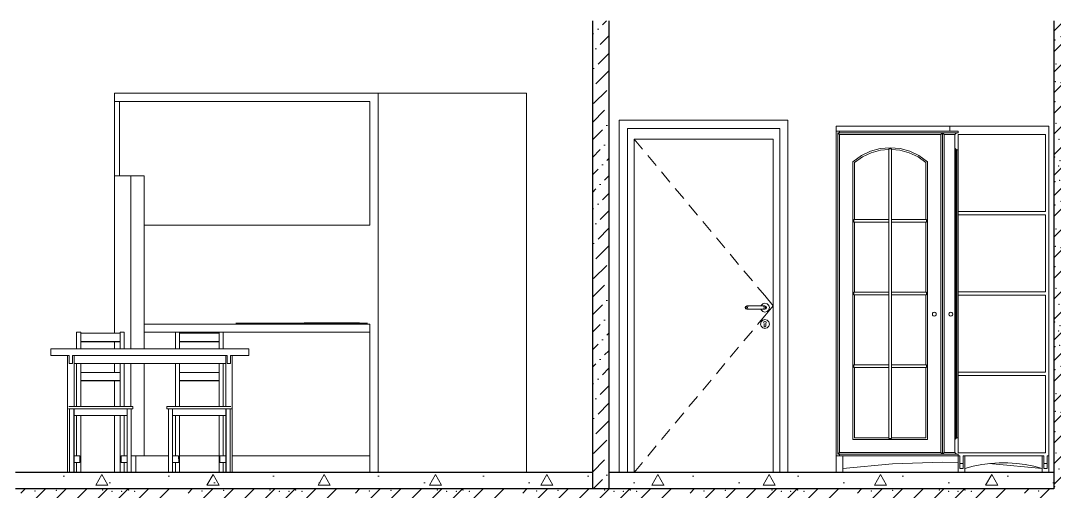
# Model space of a CAD drawing. Header units: millimetres. Extents: x 18162 to 7085488, y 72188 to 247925.
# Drawn here: x 4244244 to 4250516, y 107638 to 110493 of the extents above; entities that cross this region are included whole.
import ezdxf

# ---------------------------------------------------------------- set-up
doc = ezdxf.new("R2010")
doc.units = ezdxf.units.MM
doc.header["$MEASUREMENT"] = 0
doc.linetypes.add('Wipeout_Contour', pattern=[1000, 0, -1000])
for name, color, linetype in [('Archicad Doors', 7, 'Continuous'), ('Interior - Equipment', 7, 'Continuous'), ('Interior - Furniture', 7, 'Continuous'), ('Structural - Bearing', 7, 'Continuous')]:
    doc.layers.add(name, color=color, linetype=linetype)
pattern_1 = [(0, (4294986.6, 104752.7), (0, 1169.134), [73.125, -601.875]), (0, (4295324.1, 105337.3), (0, 1169.134), [73.125, -601.875]), (60, (4294986.6, 104752.7), (-1012.5, 584.567), [73.125, -601.875]), (60, (4295661.6, 104752.7), (-1012.5, 584.567), [73.125, -601.875]), (120, (4295059.7, 104752.7), (1012.5, 584.567), [73.125, -601.875]), (120, (4295734.7, 104752.7), (1012.5, 584.567), [73.125, -601.875]), (0, (4294986.58, 104865.2), (0, 225), [0, -225, 0, -337.5]), (45, (4295099.08, 104865.2), (-159.099, 159.099), [0, -168.75, 0, -281.25])]

# ---------------------------------------------------------------- blocks, each defined once
blk = doc.blocks.new('*X1359', base_point=(4294986.6, 104752.7))
at = {"layer": 'Structural - Bearing', "color": 7, "linetype": 'Continuous', "lineweight": 9}
for p, q in [((4250513.1, 110304.7), (4250701.1, 110492.7)), ((4250513.1, 110429.7), (4250576.1, 110492.7)), ((4250586.2, 110419.5), (4250571.3, 110393.4)), ((4250571.3, 110393.4), (4250601.3, 110393.5)), ((4250601.3, 110393.5), (4250586.2, 110419.5)), ((4250513.1, 110179.7), (4250713.1, 110379.7)), ((4250513.1, 110054.7), (4250713.1, 110254.7)), ((4250696, 110226.8), (4250711.2, 110252.8)), ((4250713.1, 110226.8), (4250696, 110226.8)), ((4250711.2, 110252.8), (4250713.1, 110249.4)), ((4250513.1, 109929.7), (4250713.1, 110129.7)), ((4250586.2, 110086.1), (4250571.3, 110060.1)), ((4250601.3, 110060.1), (4250586.2, 110086.1)), ((4250571.3, 110060.1), (4250601.3, 110060.1)), ((4250513.1, 109804.7), (4250713.1, 110004.7)), ((4250696, 109893.5), (4250711.2, 109919.5)), ((4250713.1, 109893.4), (4250696, 109893.5)), ((4250711.2, 109919.5), (4250713.1, 109916.1)), ((4250586.2, 109752.8), (4250713.1, 109879.7)), ((4250513.1, 109554.7), (4250711.2, 109752.8)), ((4250513.1, 109679.7), (4250586.2, 109752.8)), ((4250586.2, 109752.8), (4250571.3, 109726.7)), ((4250571.3, 109726.7), (4250601.3, 109726.8)), ((4250601.3, 109726.8), (4250586.2, 109752.8)), ((4250711.2, 109752.8), (4250713.1, 109754.7)), ((4250513.1, 109429.7), (4250713.1, 109629.7)), ((4250696, 109560.1), (4250711.2, 109586.1)), ((4250711.2, 109586.1), (4250713.1, 109582.8)), ((4250713.1, 109560.1), (4250696, 109560.1)), ((4250513.1, 109304.7), (4250713.1, 109504.7)), ((4250586.2, 109419.5), (4250571.3, 109393.4)), ((4250571.3, 109393.4), (4250601.3, 109393.4)), ((4250601.3, 109393.4), (4250586.2, 109419.5)), ((4250513.1, 109179.7), (4250713.1, 109379.7)), ((4250513.1, 109054.7), (4250713.1, 109254.7)), ((4250696, 109226.8), (4250711.2, 109252.8)), ((4250713.1, 109226.8), (4250696, 109226.8)), ((4250711.2, 109252.8), (4250713.1, 109249.4)), ((4250513.1, 108929.7), (4250713.1, 109129.7)), ((4250586.2, 109086.1), (4250571.3, 109060.1)), ((4250601.3, 109060.1), (4250586.2, 109086.1)), ((4250571.3, 109060.1), (4250601.3, 109060.1)), ((4250513.1, 108804.7), (4250713.1, 109004.7)), ((4250696, 108893.5), (4250711.2, 108919.5)), ((4250713.1, 108893.4), (4250696, 108893.5)), ((4250711.2, 108919.5), (4250713.1, 108916.1)), ((4250586.2, 108752.8), (4250713.1, 108879.7)), ((4250513.1, 108554.7), (4250711.2, 108752.8)), ((4250513.1, 108679.7), (4250586.2, 108752.8)), ((4250586.2, 108752.8), (4250571.3, 108726.7)), ((4250571.3, 108726.7), (4250601.3, 108726.8)), ((4250601.3, 108726.8), (4250586.2, 108752.8)), ((4250711.2, 108752.8), (4250713.1, 108754.7)), ((4250513.1, 108429.7), (4250713.1, 108629.7)), ((4250696, 108560.1), (4250711.2, 108586.1)), ((4250711.2, 108586.1), (4250713.1, 108582.7)), ((4250713.1, 108560.1), (4250696, 108560.1)), ((4250513.1, 108304.7), (4250713.1, 108504.7)), ((4250586.2, 108419.4), (4250571.3, 108393.4)), ((4250571.3, 108393.4), (4250601.3, 108393.4)), ((4250601.3, 108393.4), (4250586.2, 108419.4)), ((4250513.1, 108179.7), (4250713.1, 108379.7)), ((4250513.1, 108054.7), (4250713.1, 108254.7)), ((4250696, 108226.8), (4250711.2, 108252.8)), ((4250713.1, 108226.7), (4250696, 108226.8)), ((4250711.2, 108252.8), (4250713.1, 108249.4)), ((4250513.1, 107929.7), (4250713.1, 108129.7)), ((4250586.2, 108086.1), (4250571.3, 108060.1)), ((4250601.3, 108060.1), (4250586.2, 108086.1)), ((4250571.3, 108060.1), (4250601.3, 108060.1)), ((4250513.1, 107804.7), (4250713.1, 108004.7)), ((4250696, 107893.4), (4250711.2, 107919.4)), ((4250713.1, 107893.4), (4250696, 107893.4)), ((4250711.2, 107919.4), (4250713.1, 107916.1)), ((4250586.2, 107752.8), (4250713.1, 107879.7)), ((4250513.1, 107679.7), (4250586.2, 107752.7)), ((4250586.2, 107752.8), (4250571.3, 107726.7)), ((4250571.3, 107726.7), (4250601.3, 107726.8)), ((4250601.3, 107726.8), (4250586.2, 107752.8)), ((4250611.1, 107652.7), (4250711.2, 107752.7)), ((4250711.2, 107752.8), (4250713.1, 107754.7))]:
    blk.add_line(p, q, dxfattribs=at)
for p in [(4250586.6, 110490.2), (4250659.8, 110486.6), (4250690.9, 110483.1), (4250556.1, 110396.6), (4250570.1, 110443.1), (4250608.9, 110426.2), (4250666.4, 110398.8), (4250675.4, 110399.6), (4250520.9, 110375.6), (4250579.6, 110334.7), (4250595.7, 110368), (4250621.9, 110360.5), (4250665.5, 110372.1), (4250695.1, 110329.6), (4250582.7, 110272.9), (4250618.4, 110324), (4250665.6, 110288.6), (4250525.5, 110230.2), (4250581.8, 110213.7), (4250638.1, 110232.7), (4250686.1, 110260.1), (4250701.6, 110216.3), (4250560.4, 110165.2), (4250629.1, 110201.8), (4250665.6, 110180.2), (4250702.1, 110184.5), (4250522.6, 110123.6), (4250557.5, 110116.4), (4250603.4, 110096.5), (4250618.1, 110086), (4250658.1, 110126.6), (4250689.3, 110106), (4250581.3, 110068), (4250669.3, 110044.1), (4250694.6, 110040.7), (4250520.7, 110001), (4250562.6, 109954.6), (4250647.4, 109996.7), (4250575, 109939.1), (4250585.8, 109948.4), (4250612.1, 109911.3), (4250655.3, 109925.2), (4250698.9, 109927), (4250526.1, 109870.1), (4250646.1, 109846.4), (4250669.4, 109858.5), (4250544.1, 109773), (4250587.3, 109818.6), (4250631.6, 109767.8), (4250695.5, 109804.7), (4250514.9, 109714.6), (4250581.8, 109714.6), (4250641.1, 109714.6), (4250517.8, 109688.6), (4250518.3, 109666), (4250550.9, 109643.8), (4250572, 109677.7), (4250595.7, 109662.8), (4250640.6, 109666), (4250674.6, 109694), (4250686.1, 109659.3), (4250543.3, 109610.9), (4250608.9, 109607.1), (4250621.9, 109593.6), (4250661.7, 109633.5), (4250702.9, 109587.2), (4250704.8, 109603.6), (4250519.6, 109516), (4250548.4, 109524.1), (4250566.4, 109569.1), (4250595.1, 109520.1), (4250632.9, 109521.1), (4250663, 109526.6), (4250690.9, 109557.2), (4250709.3, 109525.3), (4250585.8, 109501.6), (4250586.6, 109490.2), (4250659.8, 109486.6), (4250690.9, 109483.1), (4250556.1, 109396.6), (4250570.1, 109443.1), (4250608.9, 109426.2), (4250666.4, 109398.8), (4250675.4, 109399.6), (4250520.9, 109375.6), (4250579.6, 109334.7), (4250595.7, 109368), (4250621.9, 109360.5), (4250665.5, 109372.1), (4250695.1, 109329.6), (4250582.7, 109272.9), (4250618.4, 109324), (4250665.6, 109288.6), (4250525.5, 109230.2), (4250581.8, 109213.7), (4250629.1, 109201.8), (4250638.1, 109232.7), (4250686.1, 109260.1), (4250701.6, 109216.3), (4250560.4, 109165.2), (4250665.6, 109180.2), (4250702.1, 109184.5), (4250522.6, 109123.6), (4250557.5, 109116.4), (4250603.4, 109096.5), (4250618.1, 109086), (4250658.1, 109126.6), (4250689.3, 109106), (4250581.3, 109068), (4250669.3, 109044.1), (4250694.6, 109040.7), (4250520.7, 109001), (4250562.6, 108954.6), (4250647.4, 108996.7), (4250575, 108939.1), (4250585.8, 108948.4), (4250612.1, 108911.3), (4250655.3, 108925.2), (4250698.9, 108927), (4250526.1, 108870.1), (4250646.1, 108846.4), (4250669.4, 108858.5), (4250544.1, 108772.9), (4250587.3, 108818.6), (4250631.6, 108767.8), (4250695.5, 108804.7), (4250514.9, 108714.6), (4250581.8, 108714.6), (4250641.1, 108714.6), (4250517.8, 108688.6), (4250518.3, 108666), (4250550.9, 108643.8), (4250572, 108677.7), (4250595.7, 108662.8), (4250640.6, 108666), (4250674.6, 108694), (4250686.1, 108659.3), (4250543.3, 108610.9), (4250608.9, 108607.1), (4250621.9, 108593.6), (4250661.7, 108633.5), (4250702.9, 108587.1), (4250704.8, 108603.6), (4250519.6, 108516), (4250548.4, 108524), (4250566.4, 108569.1), (4250595.1, 108520.1), (4250632.9, 108521.1), (4250663, 108526.6), (4250690.9, 108557.2), (4250709.3, 108525.3), (4250585.8, 108501.6), (4250586.6, 108490.2), (4250659.8, 108486.6), (4250690.9, 108483), (4250556.1, 108396.5), (4250570.1, 108443.1), (4250608.9, 108426.2), (4250666.4, 108398.8), (4250675.4, 108399.6), (4250520.9, 108375.6), (4250579.6, 108334.7), (4250595.7, 108368), (4250618.4, 108324), (4250621.9, 108360.5), (4250665.5, 108372.1), (4250695.1, 108329.5), (4250582.7, 108272.9), (4250665.6, 108288.6), (4250686.1, 108260), (4250525.5, 108230.2), (4250581.8, 108213.7), (4250629.1, 108201.8), (4250638.1, 108232.7), (4250701.6, 108216.3), (4250560.4, 108165.2), (4250665.6, 108180.2), (4250702.1, 108184.5), (4250522.6, 108123.5), (4250557.5, 108116.4), (4250603.4, 108096.5), (4250618.1, 108086), (4250658.1, 108126.5), (4250689.3, 108106), (4250581.3, 108067.9), (4250669.3, 108044.1), (4250694.6, 108040.7), (4250520.7, 108001), (4250562.6, 107954.5), (4250585.8, 107948.4), (4250647.4, 107996.7), (4250575, 107939.1), (4250612.1, 107911.3), (4250655.3, 107925.2), (4250698.9, 107926.9), (4250526.1, 107870.1), (4250646.1, 107846.4), (4250669.4, 107858.5), (4250544.1, 107772.9), (4250587.3, 107818.6), (4250631.6, 107767.8), (4250695.5, 107804.6), (4250514.9, 107714.6), (4250581.8, 107714.6), (4250641.1, 107714.6), (4250517.8, 107688.5), (4250518.3, 107666), (4250572, 107677.7), (4250595.7, 107662.8), (4250640.6, 107666), (4250674.6, 107694), (4250686.1, 107659.2)]:
    blk.add_point(p, dxfattribs=at)
blk = doc.blocks.new('*X1361', base_point=(4294986.6, 104752.7))
at = {"layer": 'Structural - Bearing', "color": 7, "linetype": 'Continuous', "lineweight": 9}
for p, q in [((4244245.4, 107627.7), (4244270.4, 107652.7)), ((4244245.4, 107502.7), (4244395.4, 107652.7)), ((4244360.4, 107492.7), (4244520.4, 107652.7)), ((4244485.4, 107492.7), (4244645.4, 107652.7)), ((4244610.4, 107492.7), (4244770.4, 107652.7)), ((4244735.4, 107492.7), (4244895.4, 107652.7)), ((4244860.4, 107492.7), (4245020.4, 107652.7)), ((4244985.4, 107492.7), (4245145.4, 107652.7)), ((4245260.5, 107627.7), (4245285.5, 107652.7)), ((4245260.5, 107502.7), (4245410.5, 107652.7)), ((4245375.5, 107492.7), (4245535.5, 107652.7)), ((4245500.5, 107492.7), (4245660.5, 107652.7)), ((4245625.5, 107492.7), (4245785.5, 107652.7)), ((4245750.5, 107492.7), (4245910.5, 107652.7)), ((4245875.5, 107492.7), (4246035.5, 107652.7)), ((4246000.5, 107492.7), (4246160.5, 107652.7)), ((4246275.7, 107627.7), (4246300.6, 107652.7)), ((4246275.7, 107502.7), (4246425.6, 107652.7)), ((4246390.6, 107492.7), (4246550.6, 107652.7)), ((4246515.6, 107492.7), (4246675.6, 107652.7)), ((4246640.6, 107492.7), (4246800.6, 107652.7)), ((4246765.6, 107492.7), (4246925.6, 107652.7)), ((4246890.6, 107492.7), (4247050.6, 107652.7)), ((4247015.6, 107492.7), (4247175.6, 107652.7)), ((4247290.8, 107627.7), (4247315.8, 107652.7)), ((4247290.8, 107502.7), (4247440.8, 107652.7)), ((4247405.8, 107492.7), (4247565.8, 107652.7)), ((4247530.8, 107492.7), (4247690.8, 107652.7)), ((4247655.8, 107492.7), (4247815.8, 107652.7)), ((4247780.8, 107492.7), (4247940.8, 107652.7)), ((4247905.8, 107492.7), (4248065.8, 107652.7)), ((4248030.8, 107492.7), (4248190.8, 107652.7)), ((4248305.9, 107627.7), (4248330.9, 107652.7)), ((4248305.9, 107502.7), (4248455.9, 107652.7)), ((4248420.9, 107492.7), (4248580.9, 107652.7)), ((4248545.9, 107492.7), (4248705.9, 107652.7)), ((4248670.9, 107492.7), (4248830.9, 107652.7)), ((4248795.9, 107492.7), (4248955.9, 107652.7)), ((4248920.9, 107492.7), (4249080.9, 107652.7)), ((4249045.9, 107492.7), (4249205.9, 107652.7)), ((4249321, 107627.7), (4249346, 107652.7)), ((4249321, 107502.7), (4249471, 107652.7)), ((4249436, 107492.7), (4249596, 107652.7)), ((4249561, 107492.7), (4249721, 107652.7)), ((4249686, 107492.7), (4249846, 107652.7)), ((4249811, 107492.7), (4249971, 107652.7)), ((4249936, 107492.7), (4250096, 107652.7)), ((4250061, 107492.7), (4250221, 107652.7)), ((4250336.2, 107627.7), (4250361.1, 107652.7)), ((4250336.2, 107502.7), (4250486.1, 107652.7))]:
    blk.add_line(p, q, dxfattribs=at)
for p in [(4244330.1, 107639.9), (4244460.2, 107643.8), (4244742.1, 107646.8), (4244798.9, 107638.6), (4244856.7, 107639.1), (4244898.4, 107646.8), (4244936.6, 107638.6), (4245345.2, 107639.9), (4245475.3, 107643.8), (4245757.2, 107646.8), (4245814, 107638.6), (4245871.8, 107639.1), (4245913.5, 107646.8), (4245951.8, 107638.6), (4246360.4, 107639.9), (4246490.4, 107643.8), (4246772.3, 107646.8), (4246829.1, 107638.6), (4246886.9, 107639.1), (4246928.6, 107646.8), (4246966.9, 107638.6), (4247375.5, 107639.9), (4247505.6, 107643.8), (4247787.5, 107646.8), (4247844.2, 107638.6), (4247902, 107639.1), (4247943.8, 107646.8), (4247982, 107638.6), (4248390.6, 107639.9), (4248520.7, 107643.8), (4248802.6, 107646.8), (4248859.4, 107638.6), (4248917.2, 107639.1), (4248958.9, 107646.8), (4248997.2, 107638.6), (4249405.7, 107639.9), (4249535.8, 107643.8), (4249817.7, 107646.8), (4249874.5, 107638.6), (4249932.3, 107639.1), (4249974, 107646.8), (4250012.3, 107638.6), (4250420.9, 107639.9)]:
    blk.add_point(p, dxfattribs=at)

msp = doc.modelspace()

# ---------------------------------------------------------------- hatches: boundary and pattern name
at = {"layer": 'Structural - Bearing', "linetype": 'Continuous', "lineweight": 9}
h = msp.add_hatch(dxfattribs=at)
h.set_pattern_fill('Dot___Dashed_0003', style=0, pattern_type=2)
h.set_pattern_definition([(45, (4294986.58, 104752.7), (-106.066, 106.066), [112.5, -37.5, 0, -37.5]), (45, (4294999.84, 104872.03), (-106.066, 106.066), [112.5, -37.5, 0, -37.5])])
h.paths.add_polyline_path([(4247713.1, 110492.7), (4247713.1, 107652.7), (4247813.1, 107652.7), (4247813.1, 110492.7)])
h = msp.add_hatch(dxfattribs=at)
h.set_pattern_fill('Lightweight_Concrete_0003', style=0, pattern_type=2)
h.set_pattern_definition(pattern_1)
h.paths.add_polyline_path([(4244213.1, 107652.7), (4247713.1, 107652.7), (4247713.1, 107752.7), (4244213.1, 107752.7)])
h = msp.add_hatch(dxfattribs=at)
h.set_pattern_fill('Lightweight_Concrete_0003', style=0, pattern_type=2)
h.set_pattern_definition(pattern_1)
h.paths.add_polyline_path([(4247813.1, 107652.7), (4250513.1, 107652.7), (4250513.1, 107752.7), (4247813.1, 107752.7)])

# ---------------------------------------------------------------- linework, layer by layer
at = {"layer": 'Archicad Doors', "color": 7, "linetype": 'Continuous', "lineweight": 9}
for p, q in [((4244813.1, 108597), (4244813.1, 110052.7)), ((4244813.1, 110052.7), (4247313.1, 110052.7)), ((4247313.1, 110052.7), (4247313.1, 107752.7)), ((4247876.1, 107752.7), (4247876.1, 109889.7)), ((4247876.1, 109889.7), (4248900.1, 109889.7)), ((4247926.1, 109839.7), (4247926.1, 107752.7)), ((4248850.1, 109839.7), (4247926.1, 109839.7)), ((4248850.1, 107752.7), (4248850.1, 109839.7)), ((4248900.1, 109889.7), (4248900.1, 107752.7)), ((4247966.1, 109774.7), (4248017.4, 109713.3)), ((4248810.1, 109774.7), (4247966.1, 109774.7)), ((4247966.1, 109774.7), (4247966.1, 107752.7)), ((4248810.1, 107752.7), (4248810.1, 109774.7)), ((4248049.4, 109674.9), (4248100.7, 109613.5)), ((4248132.7, 109575.1), (4248184, 109513.7)), ((4248216, 109475.3), (4248267.3, 109413.9)), ((4248299.3, 109375.5), (4248350.6, 109314.1)), ((4248382.7, 109275.7), (4248433.9, 109214.3)), ((4248466, 109175.9), (4248517.2, 109114.5)), ((4248549.3, 109076.1), (4248600.5, 109014.7)), ((4248632.6, 108976.3), (4248683.9, 108914.9)), ((4248715.9, 108876.5), (4248758.8, 108825.1)), ((4248758.8, 108825.1), (4248810.1, 108763.7)), ((4248650.1, 108762.7), (4248643, 108759.8)), ((4248651.2, 108762.7), (4248650.1, 108762.7)), ((4248654.5, 108762.7), (4248651.2, 108762.7)), ((4248659.4, 108762.7), (4248654.5, 108762.7)), ((4248665.1, 108762.7), (4248659.4, 108762.7)), ((4248745.1, 108762.7), (4248665.1, 108762.7)), ((4248735.8, 108762.7), (4248736.7, 108766.2)), ((4248736.7, 108766.2), (4248746.6, 108776.1)), ((4248750.8, 108762.7), (4248745.1, 108762.7)), ((4248746.6, 108776.1), (4248760.1, 108779.7)), ((4248755.7, 108762.7), (4248750.8, 108762.7)), ((4248759, 108762.7), (4248755.7, 108762.7)), ((4248758.8, 108702.3), (4248810.1, 108763.7)), ((4248760.1, 108762.7), (4248759, 108762.7)), ((4248760.1, 108779.7), (4248773.6, 108776.1)), ((4248760.1, 108762.7), (4248767.2, 108759.8)), ((4248773.6, 108776.1), (4248783.5, 108766.2)), ((4248783.5, 108766.2), (4248787.1, 108752.7)), ((4248643, 108759.8), (4248640.1, 108752.7)), ((4248640.1, 108752.7), (4248643, 108745.6)), ((4248644.6, 108759.8), (4248641.8, 108752.7)), ((4248641.8, 108752.7), (4248644.6, 108745.6)), ((4248643, 108745.6), (4248650.1, 108742.7)), ((4248649.4, 108759.8), (4248647.3, 108752.7)), ((4248647.3, 108752.7), (4248649.4, 108745.6)), ((4248651.2, 108742.7), (4248650.1, 108742.7)), ((4248654.5, 108742.7), (4248651.2, 108742.7)), ((4248659.4, 108742.7), (4248654.5, 108742.7)), ((4248656.6, 108759.8), (4248655.5, 108752.7)), ((4248655.5, 108752.7), (4248656.6, 108745.6)), ((4248665.1, 108742.7), (4248659.4, 108742.7)), ((4248745.1, 108742.7), (4248665.1, 108742.7)), ((4248715.9, 108650.9), (4248758.8, 108702.3)), ((4248736.7, 108739.2), (4248735.8, 108742.7)), ((4248746.6, 108729.3), (4248736.7, 108739.2)), ((4248750.8, 108742.7), (4248745.1, 108742.7)), ((4248760.1, 108725.7), (4248746.6, 108729.3)), ((4248755.7, 108742.7), (4248750.8, 108742.7)), ((4248753.6, 108759.8), (4248754.7, 108752.7)), ((4248754.7, 108752.7), (4248753.6, 108745.6)), ((4248759, 108742.7), (4248755.7, 108742.7)), ((4248760.1, 108742.7), (4248759, 108742.7)), ((4248767.2, 108745.6), (4248760.1, 108742.7)), ((4248773.6, 108729.3), (4248760.1, 108725.7)), ((4248760.8, 108759.8), (4248762.9, 108752.7)), ((4248762.9, 108752.7), (4248760.8, 108745.6)), ((4248765.6, 108759.8), (4248768.4, 108752.7)), ((4248768.4, 108752.7), (4248765.6, 108745.6)), ((4248767.2, 108759.8), (4248770.1, 108752.7)), ((4248770.1, 108752.7), (4248767.2, 108745.6)), ((4248783.5, 108739.2), (4248773.6, 108729.3)), ((4248787.1, 108752.7), (4248783.5, 108739.2)), ((4248733.1, 108652.7), (4248736.7, 108666.2)), ((4248736.7, 108639.2), (4248733.1, 108652.7)), ((4248736.7, 108666.2), (4248746.6, 108676.1)), ((4248746.6, 108629.3), (4248736.7, 108639.2)), ((4248746.6, 108676.1), (4248760.1, 108679.7)), ((4248752.6, 108662.4), (4248753.4, 108664.3)), ((4248753.4, 108664.3), (4248754.7, 108667.8)), ((4248754.7, 108667.8), (4248760.1, 108670.1)), ((4248755.1, 108655.6), (4248755.1, 108657.1)), ((4248755.1, 108655.6), (4248755.1, 108652.7)), ((4248755.1, 108652.7), (4248755.1, 108649.8)), ((4248755.1, 108649.8), (4248755.1, 108644)), ((4248755.1, 108644), (4248755.1, 108640.2)), ((4248756.6, 108636.7), (4248755.1, 108640.2)), ((4248760.1, 108635.2), (4248756.6, 108636.7)), ((4248760.1, 108679.7), (4248773.6, 108676.1)), ((4248760.1, 108670.1), (4248765.5, 108667.8)), ((4248763.6, 108636.7), (4248760.1, 108635.2)), ((4248765.1, 108640.2), (4248763.6, 108636.7)), ((4248767.6, 108662.4), (4248765.1, 108657.1)), ((4248765.1, 108657.1), (4248765.1, 108655.6)), ((4248765.1, 108655.6), (4248765.1, 108652.7)), ((4248765.1, 108652.7), (4248765.1, 108649.8)), ((4248765.1, 108649.8), (4248765.1, 108644)), ((4248765.1, 108644), (4248765.1, 108640.2)), ((4248765.5, 108667.8), (4248766.8, 108664.3)), ((4248766.8, 108664.3), (4248767.6, 108662.4)), ((4248773.6, 108676.1), (4248783.5, 108666.2)), ((4248783.5, 108639.2), (4248773.6, 108629.3)), ((4248783.5, 108666.2), (4248787.1, 108652.7)), ((4248787.1, 108652.7), (4248783.5, 108639.2)), ((4248632.6, 108551.1), (4248683.9, 108612.5)), ((4248760.1, 108625.7), (4248746.6, 108629.3)), ((4248773.6, 108629.3), (4248760.1, 108625.7)), ((4244813.1, 108502.7), (4244813.1, 108545.4)), ((4248549.3, 108451.3), (4248600.5, 108512.7)), ((4244813.1, 108359.5), (4244813.1, 108412.7)), ((4248466, 108351.5), (4248517.2, 108412.9)), ((4244813.1, 108152.7), (4244813.1, 108307.9)), ((4248382.7, 108251.7), (4248433.9, 108313.1)), ((4248299.3, 108151.9), (4248350.6, 108213.3)), ((4244813.1, 107752.7), (4244813.1, 108097.7)), ((4248216, 108052.1), (4248267.3, 108113.5)), ((4248132.7, 107952.3), (4248184, 108013.7)), ((4248049.4, 107852.5), (4248100.7, 107913.9)), ((4247966.1, 107752.7), (4248017.4, 107814.1))]:
    msp.add_line(p, q, dxfattribs=at)
at = {"layer": 'Interior - Equipment', "color": 7, "linetype": 'Continuous', "lineweight": 13}
for p, q in [((4244813.1, 110002.7), (4244842.8, 110002.7)), ((4244842.8, 109552.7), (4244842.8, 110002.7)), ((4244842.8, 110002.7), (4246362.8, 110002.7)), ((4246362.8, 109252.7), (4246362.8, 110002.7)), ((4244813.1, 109552.7), (4244912.7, 109552.7)), ((4244912.7, 109552.7), (4244992.8, 109552.7)), ((4244912.7, 108502.7), (4244912.7, 109552.7)), ((4244912.8, 108502.7), (4244912.8, 109552.7)), ((4244992.8, 108502.7), (4244992.8, 109552.7)), ((4244992.8, 109252.7), (4246362.8, 109252.7)), ((4244992.8, 108652.7), (4246362.8, 108652.7)), ((4245549.6, 108657.7), (4245551.1, 108657.7)), ((4245551.1, 108657.7), (4245555.5, 108657.7)), ((4245555.5, 108657.7), (4245562, 108657.7)), ((4245562, 108657.7), (4245569.6, 108657.7)), ((4245569.6, 108657.7), (4246329.6, 108657.7)), ((4245964.6, 108659.7), (4246269.6, 108659.7)), ((4245964.6, 108657.7), (4245964.6, 108659.7)), ((4246269.6, 108657.7), (4246269.6, 108659.7)), ((4246269.6, 108659.7), (4246299.6, 108659.7)), ((4246299.6, 108657.7), (4246299.6, 108659.7)), ((4246329.6, 108657.7), (4246337.3, 108657.7)), ((4246337.3, 108657.7), (4246343.8, 108657.7)), ((4246343.8, 108657.7), (4246348.1, 108657.7)), ((4246348.1, 108657.7), (4246349.6, 108657.7)), ((4246362.8, 108602.7), (4246362.8, 108652.7)), ((4244992.8, 108602.7), (4245183.4, 108602.7)), ((4245208.4, 108602.7), (4245447.8, 108602.7)), ((4245472.8, 108602.7), (4246362.8, 108602.7)), ((4246362.8, 107852.7), (4246362.8, 108602.7)), ((4244912.7, 108152.7), (4244912.7, 108412.7)), ((4244912.8, 108152.7), (4244912.8, 108412.7)), ((4244992.8, 107852.7), (4244992.8, 108412.7)), ((4244915.1, 107852.7), (4244942.8, 107852.7)), ((4244942.8, 107752.7), (4244942.8, 107852.7)), ((4244942.8, 107852.7), (4244992.8, 107852.7)), ((4244992.8, 107852.7), (4245141.2, 107852.7)), ((4245208.4, 107852.7), (4245447.8, 107852.7)), ((4245528.1, 107852.7), (4246362.8, 107852.7)), ((4246362.8, 107752.7), (4246362.8, 107852.7))]:
    msp.add_line(p, q, dxfattribs=at)
at = {"layer": 'Interior - Furniture', "color": 7, "linetype": 'Continuous', "lineweight": 13}
for p, q in [((4249193.1, 109822.7), (4249193.1, 109852.7)), ((4249193.1, 107852.7), (4249193.1, 109822.7)), ((4249837.6, 109812.2), (4249203.6, 109812.2)), ((4249203.6, 109812.2), (4249203.6, 107863.2)), ((4249213.6, 109802.2), (4249203.6, 109812.2)), ((4249213.1, 109812.2), (4249213.1, 109822.7)), ((4249827.6, 109802.2), (4249213.6, 109802.2)), ((4249213.6, 109802.2), (4249213.6, 107873.2)), ((4249837.6, 109812.2), (4249827.6, 109802.2)), ((4249827.6, 107873.2), (4249827.6, 109802.2)), ((4249837.6, 107863.2), (4249837.6, 109812.2)), ((4249838.6, 109802.7), (4249837.6, 109802.7)), ((4249838.6, 109812.2), (4249838.6, 107863.2)), ((4249848.6, 109802.2), (4249838.6, 109812.2)), ((4249848.6, 109802.2), (4249848.6, 107873.2)), ((4249401.5, 109701), (4249460.1, 109716.9)), ((4249405, 109691.6), (4249461.9, 109707)), ((4249460.1, 109716.9), (4249520.6, 109722.2)), ((4249461.9, 109707), (4249512.6, 109711.5)), ((4249512.6, 109715.5), (4249520.6, 109716.2)), ((4249512.6, 109287), (4249512.6, 109715.5)), ((4249520.6, 109722.2), (4249581.1, 109716.9)), ((4249520.6, 109716.2), (4249528.6, 109715.5)), ((4249528.6, 109715.5), (4249528.6, 109287)), ((4249528.6, 109711.5), (4249579.3, 109707)), ((4249579.3, 109707), (4249636.2, 109691.6)), ((4249581.1, 109716.9), (4249639.7, 109701)), ((4249293.6, 109637.4), (4249346.6, 109675)), ((4249303.6, 109632.2), (4249351.6, 109666.4)), ((4249346.6, 109675), (4249401.5, 109701)), ((4249351.6, 109666.4), (4249405, 109691.6)), ((4249636.2, 109691.6), (4249689.5, 109666.4)), ((4249639.7, 109701), (4249694.6, 109675)), ((4249689.5, 109666.4), (4249737.6, 109632.2)), ((4249694.6, 109675), (4249747.6, 109637.4)), ((4249913.1, 109674.9), (4249913.1, 109637.3)), ((4249933.1, 109632.2), (4249933.1, 109666.3)), ((4249293.6, 107953.2), (4249293.6, 109637.4)), ((4249303.6, 109287), (4249303.6, 109632.2)), ((4249737.6, 109632.2), (4249737.6, 109287)), ((4249747.6, 109637.4), (4249747.6, 107953.2)), ((4249838.6, 109335.2), (4249837.6, 109335.2)), ((4249299.6, 109287), (4249512.6, 109287)), ((4249299.6, 109287), (4249299.6, 109271)), ((4249512.6, 109271), (4249299.6, 109271)), ((4249303.6, 108845.7), (4249303.6, 109271)), ((4249512.6, 109287), (4249512.6, 109271)), ((4249512.6, 108845.7), (4249512.6, 109271)), ((4249528.6, 109287), (4249741.6, 109287)), ((4249528.6, 109271), (4249528.6, 109287)), ((4249528.6, 109271), (4249528.6, 108845.7)), ((4249741.6, 109271), (4249528.6, 109271)), ((4249737.6, 109271), (4249737.6, 108845.7)), ((4249741.6, 109287), (4249741.6, 109271)), ((4249838.6, 109315.2), (4249837.6, 109315.2)), ((4249299.6, 108845.7), (4249512.6, 108845.7)), ((4249299.6, 108845.7), (4249299.6, 108829.7)), ((4249512.6, 108829.7), (4249299.6, 108829.7)), ((4249303.6, 108404.5), (4249303.6, 108829.7)), ((4249512.6, 108845.7), (4249512.6, 108829.7)), ((4249512.6, 108404.5), (4249512.6, 108829.7)), ((4249528.6, 108845.7), (4249741.6, 108845.7)), ((4249528.6, 108829.7), (4249528.6, 108845.7)), ((4249528.6, 108829.7), (4249528.6, 108404.5)), ((4249741.6, 108829.7), (4249528.6, 108829.7)), ((4249737.6, 108829.7), (4249737.6, 108404.5)), ((4249741.6, 108845.7), (4249741.6, 108829.7)), ((4249838.6, 108847.7), (4249837.6, 108847.7)), ((4249838.6, 108827.7), (4249837.6, 108827.7)), ((4249776.1, 108712.7), (4249777.7, 108718.7)), ((4249777.7, 108706.7), (4249776.1, 108712.7)), ((4249777.7, 108718.7), (4249782.1, 108723.1)), ((4249782.1, 108702.3), (4249777.7, 108706.7)), ((4249782.1, 108723.1), (4249788.1, 108724.7)), ((4249788.1, 108700.7), (4249782.1, 108702.3)), ((4249788.1, 108724.7), (4249794.1, 108723.1)), ((4249794.1, 108702.3), (4249788.1, 108700.7)), ((4249794.1, 108723.1), (4249798.5, 108718.7)), ((4249798.5, 108706.7), (4249794.1, 108702.3)), ((4249798.5, 108718.7), (4249800.1, 108712.7)), ((4249800.1, 108712.7), (4249798.5, 108706.7)), ((4249877.7, 108718.7), (4249876.1, 108712.7)), ((4249876.1, 108712.7), (4249877.7, 108706.7)), ((4249882.1, 108723.1), (4249877.7, 108718.7)), ((4249877.7, 108706.7), (4249882.1, 108702.3)), ((4249888.1, 108724.7), (4249882.1, 108723.1)), ((4249882.1, 108702.3), (4249888.1, 108700.7)), ((4249894.1, 108723.1), (4249888.1, 108724.7)), ((4249888.1, 108700.7), (4249894.1, 108702.3)), ((4249898.5, 108718.7), (4249894.1, 108723.1)), ((4249894.1, 108702.3), (4249898.5, 108706.7)), ((4249900.1, 108712.7), (4249898.5, 108718.7)), ((4249898.5, 108706.7), (4249900.1, 108712.7)), ((4244583.4, 108602.7), (4244608.4, 108602.7)), ((4244608.4, 108597), (4244847.8, 108597)), ((4244872.8, 108602.7), (4244847.8, 108602.7)), ((4245183.4, 108602.7), (4245208.4, 108602.7)), ((4245208.4, 108597), (4245447.8, 108597)), ((4245472.8, 108602.7), (4245447.8, 108602.7)), ((4244847.8, 108547.6), (4244608.4, 108547.6)), ((4244847.8, 108545.4), (4244608.4, 108545.4)), ((4245447.8, 108547.6), (4245208.4, 108547.6)), ((4245447.8, 108545.4), (4245208.4, 108545.4)), ((4244608.4, 108412.7), (4244608.4, 108152.7)), ((4244847.8, 108412.7), (4244847.8, 108152.7)), ((4244872.8, 108412.7), (4244872.8, 108152.7)), ((4245183.4, 108412.7), (4245183.4, 108152.7)), ((4245208.4, 108412.7), (4245208.4, 108152.7)), ((4245447.8, 108412.7), (4245447.8, 108152.7)), ((4249299.6, 108404.5), (4249512.6, 108404.5)), ((4249299.6, 108404.5), (4249299.6, 108388.5)), ((4249512.6, 108388.5), (4249299.6, 108388.5)), ((4249303.6, 107963.2), (4249303.6, 108388.5)), ((4249512.6, 108404.5), (4249512.6, 108388.5)), ((4249512.6, 107959.2), (4249512.6, 108388.5)), ((4249528.6, 108404.5), (4249741.6, 108404.5)), ((4249528.6, 108388.5), (4249528.6, 108404.5)), ((4249528.6, 108388.5), (4249528.6, 107959.2)), ((4249741.6, 108388.5), (4249528.6, 108388.5)), ((4249737.6, 108388.5), (4249737.6, 107963.2)), ((4249741.6, 108404.5), (4249741.6, 108388.5)), ((4244608.4, 108359.5), (4244847.8, 108359.5)), ((4245208.4, 108359.5), (4245447.8, 108359.5)), ((4249838.6, 108360.2), (4249837.6, 108360.2)), ((4249838.6, 108340.2), (4249837.6, 108340.2)), ((4244847.8, 108310), (4244608.4, 108310)), ((4244847.8, 108307.9), (4244608.4, 108307.9)), ((4245447.8, 108310), (4245208.4, 108310)), ((4245447.8, 108307.9), (4245208.4, 108307.9)), ((4244535.7, 108137.7), (4244533.5, 108137.7)), ((4244540, 108137.7), (4244535.7, 108137.7)), ((4244537.1, 108152.7), (4244538, 108152.7)), ((4244538, 108152.7), (4244541.6, 108152.7)), ((4244545.1, 108137.7), (4244540, 108137.7)), ((4244541.2, 107752.7), (4244541.2, 108137.7)), ((4244541.6, 108152.7), (4244545.9, 108152.7)), ((4244550.6, 108137.7), (4244545.1, 108137.7)), ((4244545.9, 108152.7), (4244550.9, 108152.7)), ((4244905.6, 108137.7), (4244550.6, 108137.7)), ((4244550.9, 108152.7), (4244905.4, 108152.7)), ((4244566.2, 107752.7), (4244566.2, 108137.7)), ((4244568.1, 107752.7), (4244568.1, 108137.7)), ((4244890.1, 107752.7), (4244890.1, 108137.7)), ((4244905.4, 108152.7), (4244910.3, 108152.7)), ((4244911.2, 108137.7), (4244905.6, 108137.7)), ((4244910.3, 108152.7), (4244914.7, 108152.7)), ((4244916.3, 108137.7), (4244911.2, 108137.7)), ((4244914.7, 108152.7), (4244918.3, 108152.7)), ((4244915.1, 107752.7), (4244915.1, 108137.7)), ((4244920.6, 108137.7), (4244916.3, 108137.7)), ((4244918.3, 108152.7), (4244920.9, 108152.7)), ((4244923.7, 108137.7), (4244920.6, 108137.7)), ((4244920.9, 108152.7), (4244922.3, 108152.7)), ((4244922.3, 108152.7), (4244922.5, 108152.7)), ((4244922.5, 108152.7), (4244922.8, 108152.7)), ((4244923.6, 108152.5), (4244922.8, 108152.7)), ((4244923.6, 108152.5), (4244924.3, 108152.1)), ((4244925.3, 108137.7), (4244923.7, 108137.7)), ((4244924.8, 108151.5), (4244924.3, 108152.1)), ((4244924.8, 108151.5), (4244925.2, 108150.9)), ((4244925.4, 108150.1), (4244925.2, 108150.9)), ((4244925.5, 108137.7), (4244925.3, 108137.7)), ((4244925.4, 108150.1), (4244925.5, 108149.7)), ((4244925.5, 108137.7), (4244925.5, 108149.7)), ((4245131, 108150.9), (4245130.8, 108150.1)), ((4245130.8, 108150.1), (4245130.8, 108149.7)), ((4245130.8, 108149.7), (4245130.8, 108137.7)), ((4245130.9, 108137.7), (4245130.8, 108137.7)), ((4245132.6, 108137.7), (4245130.9, 108137.7)), ((4245131.4, 108151.5), (4245131, 108150.9)), ((4245132, 108152.1), (4245131.4, 108151.5)), ((4245132.6, 108152.5), (4245132, 108152.1)), ((4245133.4, 108152.7), (4245132.6, 108152.5)), ((4245135.7, 108137.7), (4245132.6, 108137.7)), ((4245133.8, 108152.7), (4245133.4, 108152.7)), ((4245133.8, 108152.7), (4245133.9, 108152.7)), ((4245133.9, 108152.7), (4245135.3, 108152.7)), ((4245135.3, 108152.7), (4245138, 108152.7)), ((4245140, 108137.7), (4245135.7, 108137.7)), ((4245138, 108152.7), (4245141.6, 108152.7)), ((4245145.1, 108137.7), (4245140, 108137.7)), ((4245141.2, 107752.7), (4245141.2, 108137.7)), ((4245141.6, 108152.7), (4245145.9, 108152.7)), ((4245150.6, 108137.7), (4245145.1, 108137.7)), ((4245145.9, 108152.7), (4245150.9, 108152.7)), ((4245505.6, 108137.7), (4245150.6, 108137.7)), ((4245150.9, 108152.7), (4245505.4, 108152.7)), ((4245166.2, 107752.7), (4245166.2, 108137.7)), ((4245488.1, 107752.7), (4245488.1, 108137.7)), ((4245490.1, 107752.7), (4245490.1, 108137.7)), ((4245505.4, 108152.7), (4245510.3, 108152.7)), ((4245511.2, 108137.7), (4245505.6, 108137.7)), ((4245510.3, 108152.7), (4245514.7, 108152.7)), ((4245516.3, 108137.7), (4245511.2, 108137.7)), ((4245514.7, 108152.7), (4245518.3, 108152.7)), ((4245515.1, 107752.7), (4245515.1, 108137.7)), ((4245520.6, 108137.7), (4245516.3, 108137.7)), ((4245518.3, 108152.7), (4245519.1, 108152.7)), ((4245522.7, 108137.7), (4245520.6, 108137.7)), ((4244890.1, 108097.7), (4244568.1, 108097.7)), ((4244583.4, 108097.7), (4244583.4, 107852.7)), ((4244608.4, 108097.7), (4244608.4, 107752.7)), ((4244847.8, 108097.7), (4244847.8, 107752.7)), ((4244872.8, 108097.7), (4244872.8, 107852.7)), ((4245488.1, 108097.7), (4245166.2, 108097.7)), ((4245183.4, 108097.7), (4245183.4, 107852.7)), ((4245208.4, 108097.7), (4245208.4, 107752.7)), ((4245447.8, 108097.7), (4245447.8, 107752.7)), ((4245472.8, 108097.7), (4245472.8, 107852.7)), ((4249747.6, 107953.2), (4249293.6, 107953.2)), ((4249512.6, 107963.2), (4249303.6, 107963.2)), ((4249512.6, 107959.2), (4249528.6, 107959.2)), ((4249737.6, 107963.2), (4249528.6, 107963.2)), ((4244568.1, 107852.7), (4244602.8, 107852.7)), ((4244602.8, 107852.7), (4244603.4, 107812.7)), ((4244852.9, 107812.7), (4244853.4, 107852.7)), ((4244890.1, 107852.7), (4244853.4, 107852.7)), ((4245166.2, 107852.7), (4245202.8, 107852.7)), ((4245202.8, 107852.7), (4245203.4, 107812.7)), ((4245452.9, 107812.7), (4245453.4, 107852.7)), ((4245488.1, 107852.7), (4245453.4, 107852.7)), ((4249233.1, 107852.7), (4249193.1, 107852.7)), ((4249193.1, 107752.7), (4249193.1, 107852.7)), ((4249203.6, 107863.2), (4249213.6, 107873.2)), ((4249203.6, 107863.2), (4249837.6, 107863.2)), ((4249213.1, 107852.7), (4249213.1, 107863.2)), ((4249213.6, 107873.2), (4249827.6, 107873.2)), ((4249233.1, 107752.7), (4249233.1, 107852.7)), ((4249827.6, 107873.2), (4249837.6, 107863.2)), ((4249838.6, 107872.7), (4249837.6, 107872.7)), ((4249838.6, 107863.2), (4249848.6, 107873.2)), ((4244568.1, 107812.7), (4244603.4, 107812.7)), ((4244583.4, 107812.7), (4244583.4, 107752.7)), ((4244890.1, 107812.7), (4244852.9, 107812.7)), ((4244872.8, 107812.7), (4244872.8, 107752.7)), ((4245166.2, 107812.7), (4245203.4, 107812.7)), ((4245183.4, 107812.7), (4245183.4, 107752.7)), ((4245488.1, 107812.7), (4245452.9, 107812.7)), ((4245472.8, 107812.7), (4245472.8, 107752.7)), ((4249535, 107805.8), (4249233.1, 107777.7)), ((4249838.1, 107815.2), (4249535, 107805.8)), ((4250024.4, 107790.8), (4250076.3, 107800.6)), ((4250076.3, 107800.6), (4250128.8, 107807.2)), ((4250141.2, 107805.8), (4250122.4, 107806.4)), ((4250128.8, 107807.2), (4250181.6, 107810.5)), ((4250181.6, 107810.5), (4250234.5, 107810.5)), ((4250234.5, 107810.5), (4250287.4, 107807.2)), ((4250287.4, 107807.2), (4250339.8, 107800.6)), ((4250339.8, 107800.6), (4250391.8, 107790.8))]:
    msp.add_line(p, q, dxfattribs=at)
at = {"layer": 'Structural - Bearing', "color": 7, "linetype": 'Continuous', "lineweight": 25}
for p, q in [((4247713.1, 110492.7), (4247713.1, 107752.7)), ((4247813.1, 110492.7), (4247813.1, 107752.7)), ((4250513.1, 110492.7), (4250513.1, 107752.7)), ((4247713.1, 107752.7), (4244213.1, 107752.7)), ((4247713.1, 107752.7), (4247713.1, 107652.7)), ((4247813.1, 107752.7), (4247813.1, 107652.7)), ((4250513.1, 107752.7), (4247813.1, 107752.7)), ((4250513.1, 107752.7), (4250513.1, 107652.7))]:
    msp.add_line(p, q, dxfattribs=at)
at = {"layer": 'Structural - Bearing', "color": 7, "linetype": 'Continuous', "lineweight": 9}
msp.add_line((4246413.1, 107752.7), (4246413.1, 110052.7), dxfattribs=at)
at = {"layer": 'Structural - Bearing', "color": 7, "linetype": 'Continuous', "lineweight": 25, "flags": 128}
msp.add_lwpolyline([(4250513.1, 107652.7), (4247813.1, 107652.7), (4247713.1, 107652.7), (4244213.1, 107652.7)], dxfattribs=at)

# ---------------------------------------------------------------- block references
at = {"layer": 'Structural - Bearing', "lineweight": 0}
for name in ['*X1359', '*X1361']:
    msp.add_blockref(name, (4294986.6, 104752.7), dxfattribs=at)

# ---------------------------------------------------------------- wipeouts: each hides what was drawn before it
at = {"color": 254, "linetype": 'Wipeout_Contour', "lineweight": 0, "ltscale": 25508041.32862908}
msp.add_wipeout([(4249933.1, 109812.2), (4249923.1, 109812.2), (4249913.1, 109802.2), (4249913.1, 109718.9), (4249923.1, 109708.9), (4249933.1, 109708.9)], dxfattribs=at).dxf.layer = 'Interior - Furniture'
at = {"color": 254, "linetype": 'Wipeout_Contour', "lineweight": 0, "ltscale": 17005305.26177301}
msp.add_wipeout([(4249919.1, 109287), (4249919.1, 109271), (4249924.1, 109271), (4249924.1, 109287)], dxfattribs=at).dxf.layer = 'Interior - Furniture'
at = {"color": 254, "linetype": 'Wipeout_Contour', "lineweight": 0, "ltscale": 17005259.98455942}
msp.add_wipeout([(4249919.1, 108845.7), (4249919.1, 108829.7), (4249924.1, 108829.7), (4249924.1, 108845.7)], dxfattribs=at).dxf.layer = 'Interior - Furniture'
at = {"color": 254, "linetype": 'Wipeout_Contour', "lineweight": 0, "ltscale": 16983732.21909364}
msp.add_wipeout([(4244538.1, 108412.7), (4244558.1, 108412.7), (4244558.1, 108462.7), (4244538.1, 108462.7)], dxfattribs=at).dxf.layer = 'Interior - Furniture'
at = {"color": 254, "linetype": 'Wipeout_Contour', "lineweight": 0, "ltscale": 16987570.96685161}
msp.add_wipeout([(4245498.1, 108412.7), (4245518.1, 108412.7), (4245518.1, 108462.7), (4245498.1, 108462.7)], dxfattribs=at).dxf.layer = 'Interior - Furniture'
at = {"color": 254, "linetype": 'Wipeout_Contour', "lineweight": 0, "ltscale": 17005214.89041761}
msp.add_wipeout([(4249919.1, 108404.5), (4249919.1, 108388.5), (4249924.1, 108388.5), (4249924.1, 108404.5)], dxfattribs=at).dxf.layer = 'Interior - Furniture'
at = {"color": 254, "linetype": 'Wipeout_Contour', "lineweight": 0, "ltscale": 25507757.56972284}
msp.add_wipeout([(4249933.1, 107863.2), (4249933.1, 107963.2), (4249923.1, 107963.2), (4249913.1, 107953.2), (4249913.1, 107873.2), (4249923.1, 107863.2)], dxfattribs=at).dxf.layer = 'Interior - Furniture'
at = {"color": 254, "linetype": 'Wipeout_Contour', "lineweight": 0, "ltscale": 17007322.53387631}
msp.add_wipeout([(4250473.1, 107806.5), (4250473.1, 107852.7), (4250453.1, 107852.7), (4250453.1, 107806.5)], dxfattribs=at).dxf.layer = 'Interior - Furniture'

# ---------------------------------------------------------------- next in the draw order: linework, layer by layer
at = {"layer": 'Interior - Furniture', "color": 7, "linetype": 'Continuous', "lineweight": 13}
for p, q in [((4249913.1, 109718.9), (4249913.1, 109716.9)), ((4249913.1, 109718.9), (4249923.1, 109708.9)), ((4249913.1, 109716.9), (4249913.1, 109700.9)), ((4249933.1, 109708.9), (4249923.1, 109708.9)), ((4249933.1, 109707), (4249933.1, 109708.9)), ((4249933.1, 109691.5), (4249933.1, 109707)), ((4249913.1, 109700.9), (4249913.1, 109674.9)), ((4249933.1, 109666.3), (4249933.1, 109691.5)), ((4249924.1, 109271), (4249919.1, 109271)), ((4244558.1, 108412.7), (4244538.1, 108412.7)), ((4245488.1, 108412.7), (4244568.1, 108412.7)), ((4244583.4, 108412.7), (4244583.4, 108152.7)), ((4245472.8, 108412.7), (4245472.8, 108152.7)), ((4245518.1, 108412.7), (4245498.1, 108412.7)), ((4249924.1, 108404.5), (4249919.1, 108404.5)), ((4249923.1, 107963.2), (4249913.1, 107953.2)), ((4249933.1, 107963.2), (4249923.1, 107963.2)), ((4250443.1, 107777.7), (4250141.2, 107805.8)), ((4250391.8, 107790.8), (4250443.1, 107777.7)), ((4250453.1, 107805.8), (4250453.1, 107806.5)), ((4250473.1, 107806.5), (4250453.1, 107806.5)), ((4250453.1, 107777.7), (4250453.1, 107805.8)), ((4250473.1, 107777.7), (4250453.1, 107777.7)), ((4250473.1, 107805.8), (4250473.1, 107806.5)), ((4250473.1, 107777.7), (4250473.1, 107805.8))]:
    msp.add_line(p, q, dxfattribs=at)

# ---------------------------------------------------------------- next in the draw order: wipeouts: each hides what was drawn before it
at = {"color": 254, "linetype": 'Wipeout_Contour', "lineweight": 0, "ltscale": 17006408.50945473}
msp.add_wipeout([(4249883.1, 109822.7), (4250483.1, 109822.7), (4250483.1, 109852.7), (4249883.1, 109852.7)], dxfattribs=at).dxf.layer = 'Interior - Furniture'
at = {"color": 254, "linetype": 'Wipeout_Contour', "lineweight": 0, "ltscale": 17006415.65244918}
msp.add_wipeout([(4249933.1, 109315.2), (4250463.1, 109315.2), (4250463.1, 109335.2), (4249933.1, 109335.2)], dxfattribs=at).dxf.layer = 'Interior - Furniture'
at = {"color": 254, "linetype": 'Wipeout_Contour', "lineweight": 0, "ltscale": 17006365.62211797}
msp.add_wipeout([(4249933.1, 108827.7), (4250463.1, 108827.7), (4250463.1, 108847.7), (4249933.1, 108847.7)], dxfattribs=at).dxf.layer = 'Interior - Furniture'
at = {"color": 254, "linetype": 'Wipeout_Contour', "lineweight": 0, "ltscale": 16985656.19038802}
msp.add_wipeout([(4244428.1, 108502.7), (4244428.1, 108462.7), (4245628.1, 108462.7), (4245628.1, 108502.7)], dxfattribs=at).dxf.layer = 'Interior - Furniture'
at = {"color": 254, "linetype": 'Wipeout_Contour', "lineweight": 0, "ltscale": 17006315.81523298}
msp.add_wipeout([(4249933.1, 108340.2), (4250463.1, 108340.2), (4250463.1, 108360.2), (4249933.1, 108360.2)], dxfattribs=at).dxf.layer = 'Interior - Furniture'
at = {"color": 254, "linetype": 'Wipeout_Contour', "lineweight": 0, "ltscale": 17005283.19009162}
msp.add_wipeout([(4249963.1, 107806.5), (4249963.1, 107852.7), (4249943.1, 107852.7), (4249943.1, 107806.5)], dxfattribs=at).dxf.layer = 'Interior - Furniture'

# ---------------------------------------------------------------- next in the draw order: linework, layer by layer
at = {"layer": 'Interior - Furniture', "color": 7, "linetype": 'Continuous', "lineweight": 13}
for p, q in [((4249193.1, 109852.7), (4249883.1, 109852.7)), ((4249883.1, 109852.7), (4249883.1, 109822.7)), ((4249193.1, 109822.7), (4249883.1, 109822.7)), ((4249919.1, 109287), (4249919.1, 109712.9)), ((4249923.1, 107963.2), (4249923.1, 109708.9)), ((4249924.1, 109287), (4249924.1, 109708.9)), ((4249913.1, 109637.3), (4249913.1, 107953.2)), ((4249933.1, 109335.2), (4249933.1, 109632.2)), ((4249933.1, 109335.2), (4249933.1, 109315.2)), ((4249919.1, 109287), (4249919.1, 109271)), ((4249924.1, 109287), (4249919.1, 109287)), ((4249919.1, 108845.7), (4249919.1, 109271)), ((4249924.1, 109287), (4249924.1, 109271)), ((4249924.1, 108845.7), (4249924.1, 109271)), ((4249933.1, 108847.7), (4249933.1, 109315.2)), ((4249919.1, 108845.7), (4249919.1, 108829.7)), ((4249924.1, 108845.7), (4249919.1, 108845.7)), ((4249919.1, 108404.5), (4249919.1, 108829.7)), ((4249924.1, 108829.7), (4249919.1, 108829.7)), ((4249924.1, 108845.7), (4249924.1, 108829.7)), ((4249924.1, 108404.5), (4249924.1, 108829.7)), ((4249933.1, 108847.7), (4249933.1, 108827.7)), ((4249933.1, 108360.2), (4249933.1, 108827.7)), ((4244583.4, 108602.7), (4244583.4, 108502.7)), ((4244608.4, 108602.7), (4244608.4, 108502.7)), ((4244847.8, 108602.7), (4244847.8, 108502.7)), ((4244872.8, 108602.7), (4244872.8, 108502.7)), ((4245183.4, 108602.7), (4245183.4, 108502.7)), ((4245208.4, 108602.7), (4245208.4, 108502.7)), ((4245447.8, 108602.7), (4245447.8, 108502.7)), ((4245472.8, 108602.7), (4245472.8, 108502.7)), ((4244428.1, 108502.7), (4244428.1, 108462.7)), ((4245628.1, 108502.7), (4244428.1, 108502.7)), ((4244538.1, 108462.7), (4244428.1, 108462.7)), ((4244528.1, 107752.7), (4244528.1, 108462.7)), ((4244538.1, 108462.7), (4244538.1, 108412.7)), ((4244558.1, 108462.7), (4244558.1, 108412.7)), ((4245498.1, 108462.7), (4244558.1, 108462.7)), ((4244568.1, 108152.7), (4244568.1, 108462.7)), ((4245488.1, 108152.7), (4245488.1, 108462.7)), ((4245498.1, 108462.7), (4245498.1, 108412.7)), ((4245518.1, 108462.7), (4245518.1, 108412.7)), ((4245628.1, 108462.7), (4245518.1, 108462.7)), ((4245528.1, 107752.7), (4245528.1, 108462.7)), ((4245628.1, 108502.7), (4245628.1, 108462.7)), ((4249919.1, 108404.5), (4249919.1, 108388.5)), ((4249919.1, 107959.2), (4249919.1, 108388.5)), ((4249924.1, 108388.5), (4249919.1, 108388.5)), ((4249924.1, 108404.5), (4249924.1, 108388.5)), ((4249924.1, 107963.2), (4249924.1, 108388.5)), ((4249933.1, 108360.2), (4249933.1, 108340.2)), ((4249933.1, 107963.2), (4249933.1, 108340.2)), ((4249933.1, 107812.3), (4249838.1, 107815.2)), ((4249943.1, 107805.8), (4249943.1, 107806.5)), ((4249963.1, 107806.5), (4249943.1, 107806.5)), ((4249943.1, 107777.7), (4249943.1, 107805.8)), ((4249963.1, 107777.7), (4249943.1, 107777.7)), ((4249963.1, 107805.8), (4249963.1, 107806.5)), ((4249963.1, 107777.7), (4249963.1, 107805.8)), ((4249973.1, 107777.7), (4250024.4, 107790.8))]:
    msp.add_line(p, q, dxfattribs=at)

# ---------------------------------------------------------------- next in the draw order: wipeouts: each hides what was drawn before it
at = {"color": 254, "linetype": 'Wipeout_Contour', "lineweight": 0, "ltscale": 17006505.89288183}
msp.add_wipeout([(4249933.1, 109802.7), (4250483.1, 109802.7), (4250483.1, 109822.7), (4249933.1, 109822.7)], dxfattribs=at).dxf.layer = 'Interior - Furniture'
at = {"color": 254, "linetype": 'Wipeout_Contour', "lineweight": 0, "ltscale": 17006306.21892281}
msp.add_wipeout([(4249933.1, 107852.7), (4250483.1, 107852.7), (4250483.1, 107872.7), (4249933.1, 107872.7)], dxfattribs=at).dxf.layer = 'Interior - Furniture'

# ---------------------------------------------------------------- next in the draw order: linework, layer by layer
at = {"layer": 'Interior - Furniture', "color": 7, "linetype": 'Continuous', "lineweight": 13}
for p, q in [((4250483.1, 109852.7), (4249883.1, 109852.7)), ((4249923.1, 109812.2), (4249838.6, 109812.2)), ((4249913.1, 109802.2), (4249848.6, 109802.2)), ((4249933.1, 109822.7), (4249883.1, 109822.7)), ((4249923.1, 109812.2), (4249913.1, 109802.2)), ((4249913.1, 109802.2), (4249913.1, 109718.9)), ((4249933.1, 109812.2), (4249923.1, 109812.2)), ((4249933.1, 109822.7), (4249933.1, 109812.2)), ((4249933.1, 109802.7), (4249933.1, 109708.9)), ((4249913.1, 107953.2), (4249913.1, 107873.2)), ((4249933.1, 107963.2), (4249933.1, 107872.7)), ((4249933.1, 107852.7), (4249233.1, 107852.7)), ((4249838.6, 107863.2), (4249923.1, 107863.2)), ((4249848.6, 107873.2), (4249913.1, 107873.2)), ((4249913.1, 107873.2), (4249923.1, 107863.2)), ((4249933.1, 107863.2), (4249923.1, 107863.2)), ((4249933.1, 107863.2), (4249933.1, 107852.7)), ((4249933.1, 107752.7), (4249933.1, 107852.7)), ((4249943.1, 107852.7), (4249933.1, 107852.7)), ((4249943.1, 107852.7), (4249943.1, 107806.5)), ((4249963.1, 107852.7), (4249963.1, 107806.5)), ((4249973.1, 107752.7), (4249973.1, 107852.7))]:
    msp.add_line(p, q, dxfattribs=at)

# ---------------------------------------------------------------- next in the draw order: wipeouts: each hides what was drawn before it
at = {"color": 254, "linetype": 'Wipeout_Contour', "lineweight": 0, "ltscale": 17007465.69932142}
msp.add_wipeout([(4250463.1, 107872.7), (4250483.1, 107872.7), (4250483.1, 109802.7), (4250463.1, 109802.7)], dxfattribs=at).dxf.layer = 'Interior - Furniture'

# ---------------------------------------------------------------- next in the draw order: linework, layer by layer
at = {"layer": 'Interior - Furniture', "color": 7, "linetype": 'Continuous', "lineweight": 13}
for p, q in [((4250463.1, 109802.7), (4249933.1, 109802.7)), ((4250463.1, 109802.7), (4250463.1, 109335.2)), ((4250463.1, 109335.2), (4249933.1, 109335.2)), ((4250463.1, 109315.2), (4249933.1, 109315.2)), ((4250463.1, 109315.2), (4250463.1, 108847.7)), ((4250463.1, 108847.7), (4249933.1, 108847.7)), ((4250463.1, 108827.7), (4249933.1, 108827.7)), ((4250463.1, 108827.7), (4250463.1, 108360.2)), ((4250463.1, 108360.2), (4249933.1, 108360.2)), ((4250463.1, 108340.2), (4249933.1, 108340.2)), ((4250463.1, 108340.2), (4250463.1, 107872.7)), ((4250463.1, 107872.7), (4249933.1, 107872.7)), ((4250453.1, 107852.7), (4249963.1, 107852.7)), ((4250443.1, 107752.7), (4250443.1, 107852.7)), ((4250453.1, 107852.7), (4250453.1, 107806.5)), ((4250473.1, 107852.7), (4250473.1, 107806.5)), ((4250483.1, 107852.7), (4250473.1, 107852.7)), ((4250483.1, 107752.7), (4250483.1, 107852.7))]:
    msp.add_line(p, q, dxfattribs=at)
at = {"layer": 'Interior - Furniture', "color": 7, "linetype": 'Continuous', "lineweight": 13, "flags": 128}
msp.add_lwpolyline([(4250483.1, 109852.7), (4250483.1, 109822.7), (4250483.1, 109802.7), (4250483.1, 107872.7), (4250483.1, 107852.7)], dxfattribs=at)

doc.saveas('drawing.dxf')
